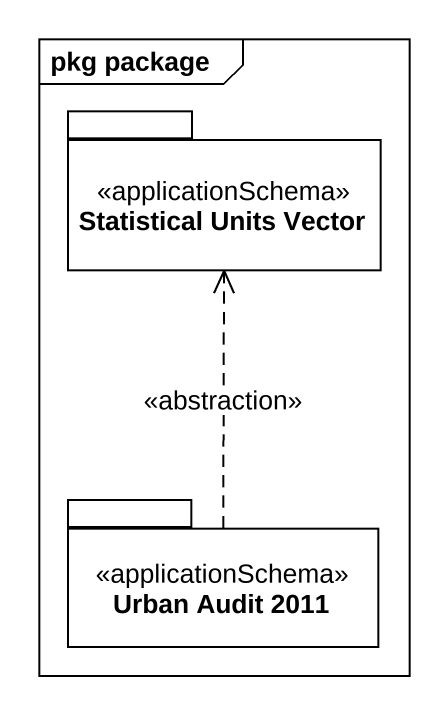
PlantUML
@startuml
mainframe pkg package
package "Statistical Units Vector" as Statistical_Units_Vector <<applicationSchema>> {
}
package "Urban Audit 2011" as Urban_Audit_2011 <<applicationSchema>> {
}
Urban_Audit_2011 .up.> Statistical_Units_Vector : <<abstraction>>
@enduml
